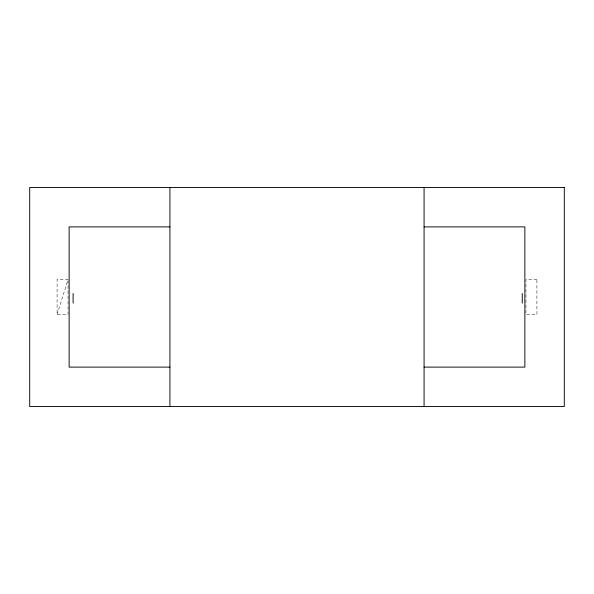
<?xml version="1.0" encoding="UTF-8"?>
<svg xmlns="http://www.w3.org/2000/svg" width="594" height="594" viewBox="0 0 594 594"><rect width="100%" height="100%" fill="white"/><g stroke="black" fill="none" stroke-linecap="round" stroke-linejoin="round"><path stroke-width="0.45" stroke-dasharray="2.97 2.23" d="M57.091 314.53L68.043 279.47L57.091 279.47L57.091 314.53L68.043 314.53L68.043 279.47M536.909 279.47L525.957 279.47L525.957 314.53L536.909 314.53L536.909 279.47"/><path stroke-width="0.89" d="M169.921 226.886L69.134 226.886L69.134 367.114L169.921 367.114M424.079 226.886L524.866 226.886L524.866 367.114L424.079 367.114M522.267 293.503L522.267 303.14M424.079 187.452L424.079 406.548M169.921 187.452L169.921 406.548M73.114 293.503L73.114 303.14M564.3 187.452L29.7 187.452L29.7 406.548L564.3 406.548L564.3 187.452"/></g></svg>
